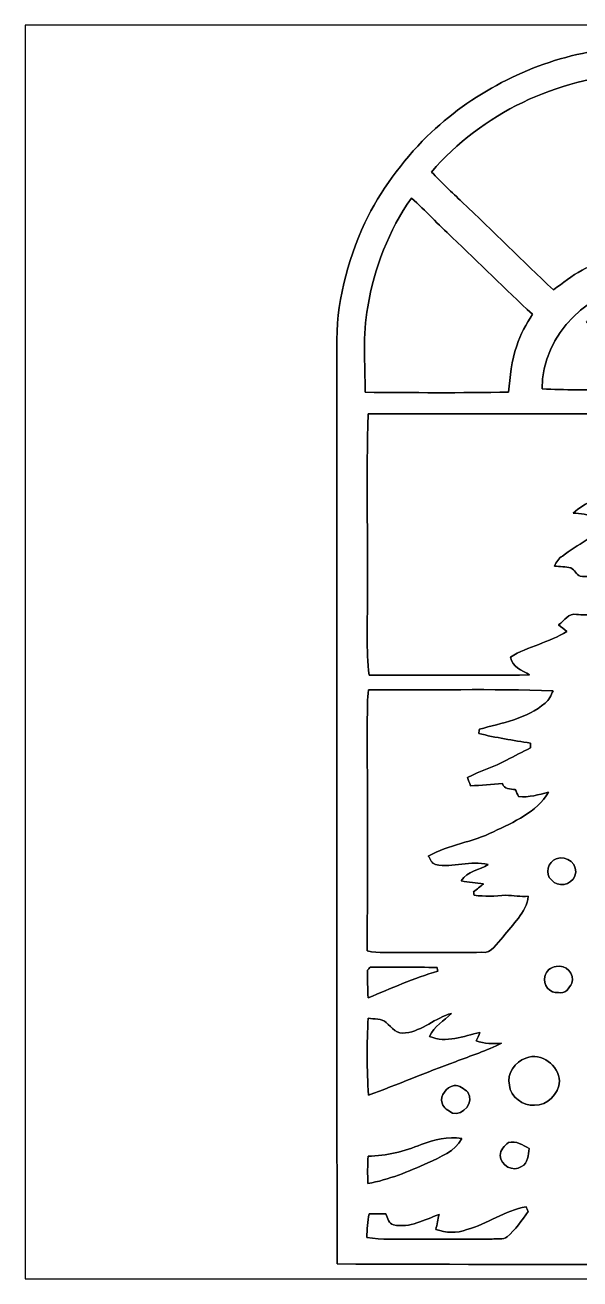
# Model space of a CAD drawing. Header units: centimetres. Extents: x -16.8 to 16.8, y -16.7 to 16.7.
# Drawn here: x -16.77 to -2.02, y -16.67 to 16.67 of the extents above; entities that cross this region are included whole.
import ezdxf

# ---------------------------------------------------------------- set-up
doc = ezdxf.new("R2010")
doc.units = ezdxf.units.CM
doc.header["$MEASUREMENT"] = 0
doc.layers.add('Layer 1', color=7, linetype='Continuous')

msp = doc.modelspace()

# ---------------------------------------------------------------- linework, layer by layer
at = {"layer": 'Layer 1', "color": 7}
for points, knots in [([(-16.77458, 16.66875), (-16.77458, 16.66875), (16.77458, 16.66875), (16.77458, 16.66875), (16.77458, 16.66875), (16.77458, 16.66875), (16.77458, -16.66875), (16.77458, -16.66875), (16.77458, -16.66875), (16.77458, -16.66875), (-16.77458, -16.66875), (-16.77458, -16.66875), (-16.77458, -16.66875), (-16.77458, -16.66875), (-16.77458, 16.66875), (-16.77458, 16.66875), (-16.77458, 16.66875), (-16.77458, 16.66875), (-16.77458, 16.66875), (-16.77458, 16.66875)], [0, 0, 0, 0, 0.16666667, 0.16666667, 0.16666667, 0.16666667, 0.33333333, 0.33333333, 0.33333333, 0.33333333, 0.5, 0.5, 0.5, 0.5, 0.66666667, 0.66666667, 0.66666667, 0.66666667, 1, 1, 1, 1]), ([(-1.80234, 15.94661), (-3.40995, 15.6404), (-4.91137, 14.84171), (-6.09, 13.71036), (-6.09, 13.71036), (-6.75499, 13.03479), (-7.33002, 12.26749), (-7.73959, 11.4106), (-7.73959, 11.4106), (-8.21337, 10.37414), (-8.51076, 9.24207), (-8.48536, 8.09625), (-8.48536, 8.09625), (-8.47549, -0.02611), (-8.49983, -8.14917), (-8.47302, -16.27152), (-8.47302, -16.27152), (-3.16195, -16.29586), (2.14983, -16.2687), (7.46125, -16.28528), (7.46125, -16.28528), (7.70714, -16.28105), (7.95584, -16.2874), (8.19997, -16.24753), (8.19997, -16.24753), (8.20667, -8.12271), (8.19785, 0.00564), (8.20385, 8.13153), (8.20385, 8.13153), (8.21408, 8.7944), (8.11636, 9.45621), (7.94314, 10.09509), (7.94314, 10.09509), (7.4736, 11.87238), (6.33765, 13.44824), (4.8447, 14.51151), (4.8447, 14.51151), (3.67136, 15.36806), (2.26554, 15.88311), (0.82832, 16.06091), (0.82832, 16.06091), (-0.04868, 16.06691), (-0.93804, 16.13253), (-1.80234, 15.94661)], [0, 0, 0, 0, 0.08333333, 0.08333333, 0.08333333, 0.08333333, 0.16666667, 0.16666667, 0.16666667, 0.16666667, 0.25, 0.25, 0.25, 0.25, 0.33333333, 0.33333333, 0.33333333, 0.33333333, 0.41666667, 0.41666667, 0.41666667, 0.41666667, 0.5, 0.5, 0.5, 0.5, 0.58333333, 0.58333333, 0.58333333, 0.58333333, 0.66666667, 0.66666667, 0.66666667, 0.66666667, 0.75, 0.75, 0.75, 0.75, 0.83333333, 0.83333333, 0.83333333, 0.83333333, 1, 1, 1, 1]), ([(-5.96688, 12.76174), (-4.62668, 14.31996), (-2.63208, 15.27246), (-0.58279, 15.37159), (-0.58279, 15.37159), (-0.58879, 13.77703), (-0.56727, 12.18177), (-0.59443, 10.58721), (-0.59443, 10.58721), (-1.06468, 10.49655), (-1.5427, 10.39001), (-1.96286, 10.15012), (-1.96286, 10.15012), (-2.23661, 10.00584), (-2.47615, 9.80899), (-2.72627, 9.62907), (-2.72627, 9.62907), (-3.54083, 10.39883), (-4.34093, 11.18376), (-5.14879, 11.96058), (-5.14879, 11.96058), (-5.43066, 12.21846), (-5.7023, 12.48692), (-5.96688, 12.76174)], [0, 0, 0, 0, 0.14285714, 0.14285714, 0.14285714, 0.14285714, 0.28571429, 0.28571429, 0.28571429, 0.28571429, 0.42857143, 0.42857143, 0.42857143, 0.42857143, 0.57142857, 0.57142857, 0.57142857, 0.57142857, 0.71428571, 0.71428571, 0.71428571, 0.71428571, 1, 1, 1, 1]), ([(-6.50064, 12.06888), (-6.12246, 11.73797), (-5.78908, 11.36015), (-5.41549, 11.02395), (-5.41549, 11.02395), (-4.70006, 10.34838), (-4.00685, 9.64918), (-3.28401, 8.98102), (-3.28401, 8.98102), (-3.44382, 8.71291), (-3.60751, 8.44303), (-3.69993, 8.14282), (-3.69993, 8.14282), (-3.84951, 7.74876), (-3.87103, 7.32261), (-3.91619, 6.90809), (-3.91619, 6.90809), (-5.18795, 6.88834), (-6.46007, 6.89257), (-7.73183, 6.90492), (-7.73183, 6.90492), (-7.73218, 7.66198), (-7.80415, 8.42962), (-7.66304, 9.17892), (-7.66304, 9.17892), (-7.49053, 10.21045), (-7.10318, 11.21128), (-6.50064, 12.06888)], [0, 0, 0, 0, 0.125, 0.125, 0.125, 0.125, 0.25, 0.25, 0.25, 0.25, 0.375, 0.375, 0.375, 0.375, 0.5, 0.5, 0.5, 0.5, 0.625, 0.625, 0.625, 0.625, 0.75, 0.75, 0.75, 0.75, 1, 1, 1, 1]), ([(-3.02683, 6.99664), (-3.03142, 8.44585), (-1.73814, 9.72256), (-0.29916, 9.74654), (-0.29916, 9.74654), (-0.37747, 9.53206), (-0.48401, 9.32956), (-0.58596, 9.12601), (-0.58596, 9.12601), (-0.61948, 9.06956), (-0.64558, 9.00077), (-0.70626, 8.96796), (-0.70626, 8.96796), (-1.07985, 8.87377), (-1.46791, 8.86389), (-1.84432, 8.78522), (-1.84432, 8.78522), (-1.61572, 8.47654), (-1.30563, 8.24477), (-1.03293, 7.97807), (-1.03293, 7.97807), (-1.04951, 7.6394), (-1.13136, 7.3092), (-1.19874, 6.9783), (-1.19874, 6.9783), (-1.80799, 6.96172), (-2.41794, 6.9656), (-3.02683, 6.99664)], [0, 0, 0, 0, 0.125, 0.125, 0.125, 0.125, 0.25, 0.25, 0.25, 0.25, 0.375, 0.375, 0.375, 0.375, 0.5, 0.5, 0.5, 0.5, 0.625, 0.625, 0.625, 0.625, 0.75, 0.75, 0.75, 0.75, 1, 1, 1, 1]), ([(-7.65104, 6.33095), (-5.43101, 6.32954), (-3.21063, 6.34118), (-0.9906, 6.32495), (-0.9906, 6.32495), (-1.05445, 6.26533), (-1.12007, 6.20712), (-1.18463, 6.14821), (-1.18463, 6.14821), (-1.17863, 6.13339), (-1.16628, 6.10376), (-1.16029, 6.0893), (-1.16029, 6.0893), (-1.00224, 6.06143), (-0.85161, 6.00075), (-0.72355, 5.90409), (-0.72355, 5.90409), (-0.92463, 5.77956), (-1.13206, 5.66561), (-1.34938, 5.57248), (-1.34938, 5.57248), (-1.35361, 5.53226), (-1.35749, 5.49204), (-1.36137, 5.45147), (-1.36137, 5.45147), (-1.19133, 5.45465), (-1.01988, 5.45782), (-0.84949, 5.461), (-0.84949, 5.461), (-0.9652, 5.07224), (-1.35749, 4.87327), (-1.68063, 4.67924), (-1.68063, 4.67924), (-1.67887, 4.65032), (-1.67499, 4.59246), (-1.67323, 4.56353), (-1.67323, 4.56353), (-1.49543, 4.52296), (-1.31586, 4.49157), (-1.13453, 4.46864), (-1.13453, 4.46864), (-1.12571, 4.44853), (-1.10808, 4.40831), (-1.09926, 4.3882), (-1.09926, 4.3882), (-1.43933, 4.11339), (-1.87572, 3.98498), (-2.20169, 3.69358), (-2.20169, 3.69358), (-2.0193, 3.67383), (-1.77236, 3.70664), (-1.68804, 3.49603), (-1.68804, 3.49603), (-1.52682, 3.53378), (-1.36454, 3.49814), (-1.23402, 3.39584), (-1.23402, 3.39584), (-1.63513, 3.0921), (-2.07998, 2.85221), (-2.48356, 2.55164), (-2.48356, 2.55164), (-2.58798, 2.49273), (-2.64654, 2.38866), (-2.69875, 2.286), (-2.69875, 2.286), (-2.5527, 2.26871), (-2.40348, 2.27118), (-2.25954, 2.23979), (-2.25954, 2.23979), (-2.16429, 2.17981), (-2.11949, 2.05987), (-2.01366, 2.01295), (-2.01366, 2.01295), (-1.85385, 1.99496), (-1.69404, 2.01083), (-1.53423, 2.02036), (-1.53423, 2.02036), (-1.56951, 1.89865), (-1.61713, 1.77871), (-1.63089, 1.65206), (-1.63089, 1.65206), (-1.62525, 1.45979), (-1.52294, 1.23472), (-1.67464, 1.07527), (-1.67464, 1.07527), (-1.77871, 0.94051), (-1.96427, 0.99236), (-2.11173, 0.99871), (-2.11173, 0.99871), (-2.31599, 1.0474), (-2.43946, 0.82797), (-2.58692, 0.72214), (-2.58692, 0.72214), (-2.51531, 0.66252), (-2.44193, 0.60501), (-2.36961, 0.5461), (-2.36961, 0.5461), (-2.83492, 0.25012), (-3.3976, 0.15663), (-3.86609, -0.13582), (-3.86609, -0.13582), (-3.82305, -0.39793), (-3.56059, -0.49248), (-3.3588, -0.60889), (-3.3588, -0.60889), (-4.78155, -0.62794), (-6.20395, -0.61136), (-7.6267, -0.61877), (-7.6267, -0.61877), (-7.70819, 0.06068), (-7.66445, 0.74648), (-7.67327, 1.42875), (-7.67327, 1.42875), (-7.65845, 3.06282), (-7.70184, 4.69759), (-7.65104, 6.33095)], [0, 0, 0, 0, 0.03333333, 0.03333333, 0.03333333, 0.03333333, 0.06666667, 0.06666667, 0.06666667, 0.06666667, 0.1, 0.1, 0.1, 0.1, 0.13333333, 0.13333333, 0.13333333, 0.13333333, 0.16666667, 0.16666667, 0.16666667, 0.16666667, 0.2, 0.2, 0.2, 0.2, 0.23333333, 0.23333333, 0.23333333, 0.23333333, 0.26666667, 0.26666667, 0.26666667, 0.26666667, 0.3, 0.3, 0.3, 0.3, 0.33333333, 0.33333333, 0.33333333, 0.33333333, 0.36666667, 0.36666667, 0.36666667, 0.36666667, 0.4, 0.4, 0.4, 0.4, 0.43333333, 0.43333333, 0.43333333, 0.43333333, 0.46666667, 0.46666667, 0.46666667, 0.46666667, 0.5, 0.5, 0.5, 0.5, 0.53333333, 0.53333333, 0.53333333, 0.53333333, 0.56666667, 0.56666667, 0.56666667, 0.56666667, 0.6, 0.6, 0.6, 0.6, 0.63333333, 0.63333333, 0.63333333, 0.63333333, 0.66666667, 0.66666667, 0.66666667, 0.66666667, 0.7, 0.7, 0.7, 0.7, 0.73333333, 0.73333333, 0.73333333, 0.73333333, 0.76666667, 0.76666667, 0.76666667, 0.76666667, 0.8, 0.8, 0.8, 0.8, 0.83333333, 0.83333333, 0.83333333, 0.83333333, 0.86666667, 0.86666667, 0.86666667, 0.86666667, 0.9, 0.9, 0.9, 0.9, 0.93333333, 0.93333333, 0.93333333, 0.93333333, 1, 1, 1, 1]), ([(-7.64575, -1.00683), (-6.00957, -1.02059), (-4.37162, -0.97155), (-2.7365, -1.03117), (-2.7365, -1.03117), (-2.78483, -1.15147), (-2.84233, -1.27459), (-2.94499, -1.35855), (-2.94499, -1.35855), (-3.43218, -1.77765), (-4.09222, -1.88948), (-4.693, -2.0507), (-4.693, -2.0507), (-4.69971, -2.0888), (-4.70641, -2.12725), (-4.71276, -2.16606), (-4.71276, -2.16606), (-4.25838, -2.27718), (-3.79695, -2.35232), (-3.33481, -2.42182), (-3.33481, -2.42182), (-3.33516, -2.46521), (-3.33551, -2.5086), (-3.33587, -2.55235), (-3.33587, -2.55235), (-3.55106, -2.65113), (-3.75885, -2.76578), (-3.96946, -2.87408), (-3.96946, -2.87408), (-4.30389, -3.05294), (-4.66831, -3.16583), (-5.00803, -3.33446), (-5.00803, -3.33446), (-4.98369, -3.40819), (-4.95794, -3.48156), (-4.93078, -3.55459), (-4.93078, -3.55459), (-4.64714, -3.55), (-4.36527, -3.5179), (-4.08305, -3.49321), (-4.08305, -3.49321), (-4.04072, -3.66466), (-3.86574, -3.63926), (-3.73874, -3.65689), (-3.73874, -3.65689), (-3.70981, -3.71969), (-3.68018, -3.78248), (-3.65019, -3.84528), (-3.65019, -3.84528), (-3.37855, -3.86997), (-3.11538, -3.79236), (-2.85468, -3.72921), (-2.85468, -3.72921), (-3.17676, -4.26508), (-3.78143, -4.52085), (-4.32118, -4.78049), (-4.32118, -4.78049), (-4.87539, -5.05742), (-5.50898, -5.12339), (-6.0519, -5.42537), (-6.0519, -5.42537), (-6.00287, -5.50792), (-5.96512, -5.62081), (-5.86034, -5.64727), (-5.86034, -5.64727), (-5.39574, -5.7531), (-4.92513, -5.52909), (-4.46088, -5.64938), (-4.46088, -5.64938), (-4.69194, -5.80355), (-5.0232, -5.82648), (-5.1749, -6.08259), (-5.1749, -6.08259), (-4.98122, -6.13022), (-4.7812, -6.1341), (-4.58435, -6.16338), (-4.58435, -6.16338), (-4.67113, -6.2357), (-4.75933, -6.30626), (-4.84752, -6.37716), (-4.84752, -6.37716), (-4.84434, -6.39974), (-4.83764, -6.4449), (-4.83447, -6.46748), (-4.83447, -6.46748), (-4.55436, -6.50522), (-4.27214, -6.49605), (-3.99168, -6.46783), (-3.99168, -6.46783), (-3.79271, -6.47629), (-3.5941, -6.50663), (-3.39408, -6.49534), (-3.39408, -6.49534), (-3.44488, -6.93843), (-3.81423, -7.23794), (-4.06541, -7.5759), (-4.06541, -7.5759), (-4.22769, -7.7403), (-4.35857, -8.02711), (-4.63868, -7.98477), (-4.63868, -7.98477), (-5.34423, -8.00523), (-6.05014, -7.98407), (-6.75569, -7.99324), (-6.75569, -7.99324), (-7.06226, -7.98442), (-7.37341, -8.01053), (-7.67574, -7.94985), (-7.67574, -7.94985), (-7.66939, -5.88186), (-7.67433, -3.81388), (-7.67397, -1.74625), (-7.67397, -1.74625), (-7.6708, -1.49931), (-7.67292, -1.25236), (-7.64575, -1.00683)], [0, 0, 0, 0, 0.03333333, 0.03333333, 0.03333333, 0.03333333, 0.06666667, 0.06666667, 0.06666667, 0.06666667, 0.1, 0.1, 0.1, 0.1, 0.13333333, 0.13333333, 0.13333333, 0.13333333, 0.16666667, 0.16666667, 0.16666667, 0.16666667, 0.2, 0.2, 0.2, 0.2, 0.23333333, 0.23333333, 0.23333333, 0.23333333, 0.26666667, 0.26666667, 0.26666667, 0.26666667, 0.3, 0.3, 0.3, 0.3, 0.33333333, 0.33333333, 0.33333333, 0.33333333, 0.36666667, 0.36666667, 0.36666667, 0.36666667, 0.4, 0.4, 0.4, 0.4, 0.43333333, 0.43333333, 0.43333333, 0.43333333, 0.46666667, 0.46666667, 0.46666667, 0.46666667, 0.5, 0.5, 0.5, 0.5, 0.53333333, 0.53333333, 0.53333333, 0.53333333, 0.56666667, 0.56666667, 0.56666667, 0.56666667, 0.6, 0.6, 0.6, 0.6, 0.63333333, 0.63333333, 0.63333333, 0.63333333, 0.66666667, 0.66666667, 0.66666667, 0.66666667, 0.7, 0.7, 0.7, 0.7, 0.73333333, 0.73333333, 0.73333333, 0.73333333, 0.76666667, 0.76666667, 0.76666667, 0.76666667, 0.8, 0.8, 0.8, 0.8, 0.83333333, 0.83333333, 0.83333333, 0.83333333, 0.86666667, 0.86666667, 0.86666667, 0.86666667, 0.9, 0.9, 0.9, 0.9, 0.93333333, 0.93333333, 0.93333333, 0.93333333, 1, 1, 1, 1]), ([(-2.64971, -5.49875), (-2.37208, -5.37633), (-2.03482, -5.66667), (-2.15618, -5.9563), (-2.15618, -5.9563), (-2.24931, -6.20501), (-2.61408, -6.26392), (-2.78024, -6.06072), (-2.78024, -6.06072), (-2.96086, -5.90691), (-2.86808, -5.56472), (-2.64971, -5.49875)], [0, 0, 0, 0, 0.25, 0.25, 0.25, 0.25, 0.5, 0.5, 0.5, 0.5, 1, 1, 1, 1]), ([(-2.64936, -8.36119), (-2.39854, -8.29169), (-2.14454, -8.56721), (-2.23344, -8.80604), (-2.23344, -8.80604), (-2.30434, -8.9341), (-2.41335, -9.10802), (-2.59362, -9.04981), (-2.59362, -9.04981), (-2.81305, -9.10167), (-3.02507, -8.8332), (-2.95204, -8.62401), (-2.95204, -8.62401), (-2.92523, -8.48007), (-2.78941, -8.37918), (-2.64936, -8.36119)], [0, 0, 0, 0, 0.2, 0.2, 0.2, 0.2, 0.4, 0.4, 0.4, 0.4, 0.6, 0.6, 0.6, 0.6, 1, 1, 1, 1]), ([(-7.59354, -8.38306), (-7.00264, -8.37636), (-6.41138, -8.37283), (-5.82048, -8.38976), (-5.82048, -8.38976), (-5.81519, -8.41304), (-5.80461, -8.45996), (-5.79931, -8.48325), (-5.79931, -8.48325), (-6.43361, -8.67692), (-7.04286, -8.94221), (-7.65422, -9.19621), (-7.65422, -9.19621), (-7.66445, -8.94962), (-7.66974, -8.70338), (-7.67256, -8.45749), (-7.67256, -8.45749), (-7.64611, -8.43245), (-7.62, -8.40775), (-7.59354, -8.38306)], [0, 0, 0, 0, 0.16666667, 0.16666667, 0.16666667, 0.16666667, 0.33333333, 0.33333333, 0.33333333, 0.33333333, 0.5, 0.5, 0.5, 0.5, 0.66666667, 0.66666667, 0.66666667, 0.66666667, 1, 1, 1, 1]), ([(-6.65551, -10.12684), (-6.20466, -10.07674), (-5.86705, -9.72397), (-5.43595, -9.60896), (-5.43595, -9.60896), (-5.63563, -9.80616), (-5.89774, -9.95327), (-6.01627, -10.21927), (-6.01627, -10.21927), (-5.57848, -10.41647), (-5.11422, -10.20763), (-4.67889, -10.11273), (-4.67889, -10.11273), (-4.71064, -10.18999), (-4.74521, -10.26619), (-4.78014, -10.34274), (-4.78014, -10.34274), (-4.56248, -10.41541), (-4.32929, -10.42), (-4.10245, -10.40236), (-4.10245, -10.40236), (-4.49827, -10.59956), (-4.92125, -10.73467), (-5.33224, -10.89554), (-5.33224, -10.89554), (-6.10941, -11.17212), (-6.86611, -11.50303), (-7.64223, -11.78172), (-7.64223, -11.78172), (-7.68385, -11.10015), (-7.69655, -10.414), (-7.64787, -9.73279), (-7.64787, -9.73279), (-7.49406, -9.77441), (-7.2965, -9.73032), (-7.17021, -9.84991), (-7.17021, -9.84991), (-7.02557, -9.97938), (-6.88622, -10.19069), (-6.65551, -10.12684)], [0, 0, 0, 0, 0.09090909, 0.09090909, 0.09090909, 0.09090909, 0.18181818, 0.18181818, 0.18181818, 0.18181818, 0.27272727, 0.27272727, 0.27272727, 0.27272727, 0.36363636, 0.36363636, 0.36363636, 0.36363636, 0.45454545, 0.45454545, 0.45454545, 0.45454545, 0.54545455, 0.54545455, 0.54545455, 0.54545455, 0.63636364, 0.63636364, 0.63636364, 0.63636364, 0.72727273, 0.72727273, 0.72727273, 0.72727273, 0.81818182, 0.81818182, 0.81818182, 0.81818182, 1, 1, 1, 1]), ([(-3.45899, -10.79676), (-3.04236, -10.63378), (-2.58374, -10.99009), (-2.56611, -11.41201), (-2.56611, -11.41201), (-2.58445, -11.74821), (-2.88361, -12.06041), (-3.22898, -12.04842), (-3.22898, -12.04842), (-3.5306, -12.06888), (-3.87033, -11.83781), (-3.89502, -11.51925), (-3.89502, -11.51925), (-3.97051, -11.21198), (-3.74474, -10.89448), (-3.45899, -10.79676)], [0, 0, 0, 0, 0.2, 0.2, 0.2, 0.2, 0.4, 0.4, 0.4, 0.4, 0.6, 0.6, 0.6, 0.6, 1, 1, 1, 1]), ([(-5.36787, -11.52984), (-5.22464, -11.50585), (-5.10505, -11.62367), (-4.99886, -11.70164), (-4.99886, -11.70164), (-4.83023, -11.96904), (-5.11281, -12.33029), (-5.41055, -12.25938), (-5.41055, -12.25938), (-5.51392, -12.19024), (-5.65291, -12.13026), (-5.68501, -11.99832), (-5.68501, -11.99832), (-5.74746, -11.78313), (-5.56966, -11.57323), (-5.36787, -11.52984)], [0, 0, 0, 0, 0.2, 0.2, 0.2, 0.2, 0.4, 0.4, 0.4, 0.4, 0.6, 0.6, 0.6, 0.6, 1, 1, 1, 1]), ([(-6.23817, -13.09441), (-5.8995, -12.96035), (-5.52909, -12.87251), (-5.16396, -12.93283), (-5.16396, -12.93283), (-5.33859, -13.28632), (-5.73334, -13.41967), (-6.06319, -13.58582), (-6.06319, -13.58582), (-6.57789, -13.81407), (-7.10565, -14.03315), (-7.66128, -14.13404), (-7.66128, -14.13404), (-7.66445, -13.88957), (-7.67186, -13.6458), (-7.65316, -13.40273), (-7.65316, -13.40273), (-7.16386, -13.40591), (-6.68937, -13.27185), (-6.23817, -13.09441)], [0, 0, 0, 0, 0.16666667, 0.16666667, 0.16666667, 0.16666667, 0.33333333, 0.33333333, 0.33333333, 0.33333333, 0.5, 0.5, 0.5, 0.5, 0.66666667, 0.66666667, 0.66666667, 0.66666667, 1, 1, 1, 1]), ([(-3.92113, -13.04114), (-3.71934, -12.99669), (-3.5366, -13.10076), (-3.37326, -13.20306), (-3.37326, -13.20306), (-3.39302, -13.36992), (-3.39937, -13.58971), (-3.57011, -13.68213), (-3.57011, -13.68213), (-3.79765, -13.83594), (-4.1275, -13.65603), (-4.14373, -13.38756), (-4.14373, -13.38756), (-4.13526, -13.24398), (-4.02696, -13.12792), (-3.92113, -13.04114)], [0, 0, 0, 0, 0.2, 0.2, 0.2, 0.2, 0.4, 0.4, 0.4, 0.4, 0.6, 0.6, 0.6, 0.6, 1, 1, 1, 1]), ([(-5.02885, -15.35818), (-4.48416, -15.20366), (-4.01144, -14.85194), (-3.45087, -14.74999), (-3.45087, -14.74999), (-3.43394, -14.79162), (-3.41701, -14.83395), (-3.39972, -14.87664), (-3.39972, -14.87664), (-3.55988, -15.12111), (-3.73839, -15.35642), (-3.95923, -15.54939), (-3.95923, -15.54939), (-4.06471, -15.6464), (-4.23192, -15.5762), (-4.35539, -15.61077), (-4.35539, -15.61077), (-5.06166, -15.61853), (-5.76756, -15.60512), (-6.47347, -15.61289), (-6.47347, -15.61289), (-6.87811, -15.60654), (-7.28663, -15.62947), (-7.68809, -15.56844), (-7.68809, -15.56844), (-7.67539, -15.35642), (-7.67574, -15.14334), (-7.62423, -14.93661), (-7.62423, -14.93661), (-7.47642, -14.93767), (-7.32825, -14.93943), (-7.17973, -14.9419), (-7.17973, -14.9419), (-7.13281, -15.0495), (-7.11412, -15.20613), (-6.97371, -15.23118), (-6.97371, -15.23118), (-6.5465, -15.32149), (-6.15633, -15.0943), (-5.76686, -14.95813), (-5.76686, -14.95813), (-5.79367, -15.09007), (-5.82436, -15.21883), (-5.85011, -15.35183), (-5.85011, -15.35183), (-5.58624, -15.44073), (-5.29202, -15.46825), (-5.02885, -15.35818)], [0, 0, 0, 0, 0.07692308, 0.07692308, 0.07692308, 0.07692308, 0.15384615, 0.15384615, 0.15384615, 0.15384615, 0.23076923, 0.23076923, 0.23076923, 0.23076923, 0.30769231, 0.30769231, 0.30769231, 0.30769231, 0.38461538, 0.38461538, 0.38461538, 0.38461538, 0.46153846, 0.46153846, 0.46153846, 0.46153846, 0.53846154, 0.53846154, 0.53846154, 0.53846154, 0.61538462, 0.61538462, 0.61538462, 0.61538462, 0.69230769, 0.69230769, 0.69230769, 0.69230769, 0.76923077, 0.76923077, 0.76923077, 0.76923077, 0.84615385, 0.84615385, 0.84615385, 0.84615385, 1, 1, 1, 1])]:
    msp.add_open_spline(points, degree=3, knots=knots, dxfattribs=at)
at = {"layer": 'Layer 1', "color": 250}
for points, knots in [([(-1.80234, 15.94661), (-0.93804, 16.13253), (-0.04868, 16.06691), (0.82832, 16.06091), (0.82832, 16.06091), (2.26554, 15.88311), (3.67136, 15.36806), (4.8447, 14.51151), (4.8447, 14.51151), (6.33765, 13.44824), (7.4736, 11.87238), (7.94314, 10.09509), (7.94314, 10.09509), (8.11636, 9.45621), (8.21408, 8.7944), (8.20385, 8.13153), (8.20385, 8.13153), (8.19785, 0.00564), (8.20667, -8.12271), (8.19997, -16.24753), (8.19997, -16.24753), (7.95584, -16.2874), (7.70714, -16.28105), (7.46125, -16.28528), (7.46125, -16.28528), (2.14983, -16.2687), (-3.16195, -16.29586), (-8.47302, -16.27152), (-8.47302, -16.27152), (-8.49983, -8.14917), (-8.47549, -0.02611), (-8.48536, 8.09625), (-8.48536, 8.09625), (-8.51076, 9.24207), (-8.21337, 10.37414), (-7.73959, 11.4106), (-7.73959, 11.4106), (-7.33002, 12.26749), (-6.75499, 13.03479), (-6.09, 13.71036), (-6.09, 13.71036), (-4.91137, 14.84171), (-3.40995, 15.6404), (-1.80234, 15.94661), (-1.80234, 15.94661), (-1.80234, 15.94661), (-1.80234, 15.94661), (-1.80234, 15.94661)], [0, 0, 0, 0, 0.07692308, 0.07692308, 0.07692308, 0.07692308, 0.15384615, 0.15384615, 0.15384615, 0.15384615, 0.23076923, 0.23076923, 0.23076923, 0.23076923, 0.30769231, 0.30769231, 0.30769231, 0.30769231, 0.38461538, 0.38461538, 0.38461538, 0.38461538, 0.46153846, 0.46153846, 0.46153846, 0.46153846, 0.53846154, 0.53846154, 0.53846154, 0.53846154, 0.61538462, 0.61538462, 0.61538462, 0.61538462, 0.69230769, 0.69230769, 0.69230769, 0.69230769, 0.76923077, 0.76923077, 0.76923077, 0.76923077, 0.84615385, 0.84615385, 0.84615385, 0.84615385, 1, 1, 1, 1]), ([(-5.96688, 12.76174), (-5.7023, 12.48692), (-5.43066, 12.21846), (-5.14879, 11.96058), (-5.14879, 11.96058), (-4.34093, 11.18376), (-3.54083, 10.39883), (-2.72627, 9.62907), (-2.72627, 9.62907), (-2.47615, 9.80899), (-2.23661, 10.00584), (-1.96286, 10.15012), (-1.96286, 10.15012), (-1.5427, 10.39001), (-1.06468, 10.49655), (-0.59443, 10.58721), (-0.59443, 10.58721), (-0.56727, 12.18177), (-0.58879, 13.77703), (-0.58279, 15.37159), (-0.58279, 15.37159), (-2.63208, 15.27246), (-4.62668, 14.31996), (-5.96688, 12.76174), (-5.96688, 12.76174), (-5.96688, 12.76174), (-5.96688, 12.76174), (-5.96688, 12.76174)], [0, 0, 0, 0, 0.125, 0.125, 0.125, 0.125, 0.25, 0.25, 0.25, 0.25, 0.375, 0.375, 0.375, 0.375, 0.5, 0.5, 0.5, 0.5, 0.625, 0.625, 0.625, 0.625, 0.75, 0.75, 0.75, 0.75, 1, 1, 1, 1]), ([(-6.50064, 12.06888), (-7.10318, 11.21128), (-7.49053, 10.21045), (-7.66304, 9.17892), (-7.66304, 9.17892), (-7.80415, 8.42962), (-7.73218, 7.66198), (-7.73183, 6.90492), (-7.73183, 6.90492), (-6.46007, 6.89257), (-5.18795, 6.88834), (-3.91619, 6.90809), (-3.91619, 6.90809), (-3.87103, 7.32261), (-3.84951, 7.74876), (-3.69993, 8.14282), (-3.69993, 8.14282), (-3.60751, 8.44303), (-3.44382, 8.71291), (-3.28401, 8.98102), (-3.28401, 8.98102), (-4.00685, 9.64918), (-4.70006, 10.34838), (-5.41549, 11.02395), (-5.41549, 11.02395), (-5.78908, 11.36015), (-6.12246, 11.73797), (-6.50064, 12.06888), (-6.50064, 12.06888), (-6.50064, 12.06888), (-6.50064, 12.06888), (-6.50064, 12.06888)], [0, 0, 0, 0, 0.11111111, 0.11111111, 0.11111111, 0.11111111, 0.22222222, 0.22222222, 0.22222222, 0.22222222, 0.33333333, 0.33333333, 0.33333333, 0.33333333, 0.44444444, 0.44444444, 0.44444444, 0.44444444, 0.55555556, 0.55555556, 0.55555556, 0.55555556, 0.66666667, 0.66666667, 0.66666667, 0.66666667, 0.77777778, 0.77777778, 0.77777778, 0.77777778, 1, 1, 1, 1]), ([(-3.02683, 6.99664), (-2.41794, 6.9656), (-1.80799, 6.96172), (-1.19874, 6.9783), (-1.19874, 6.9783), (-1.13136, 7.3092), (-1.04951, 7.6394), (-1.03293, 7.97807), (-1.03293, 7.97807), (-1.30563, 8.24477), (-1.61572, 8.47654), (-1.84432, 8.78522), (-1.84432, 8.78522), (-1.46791, 8.86389), (-1.07985, 8.87377), (-0.70626, 8.96796), (-0.70626, 8.96796), (-0.64558, 9.00077), (-0.61948, 9.06956), (-0.58596, 9.12601), (-0.58596, 9.12601), (-0.48401, 9.32956), (-0.37747, 9.53206), (-0.29916, 9.74654), (-0.29916, 9.74654), (-1.73814, 9.72256), (-3.03142, 8.44585), (-3.02683, 6.99664), (-3.02683, 6.99664), (-3.02683, 6.99664), (-3.02683, 6.99664), (-3.02683, 6.99664)], [0, 0, 0, 0, 0.11111111, 0.11111111, 0.11111111, 0.11111111, 0.22222222, 0.22222222, 0.22222222, 0.22222222, 0.33333333, 0.33333333, 0.33333333, 0.33333333, 0.44444444, 0.44444444, 0.44444444, 0.44444444, 0.55555556, 0.55555556, 0.55555556, 0.55555556, 0.66666667, 0.66666667, 0.66666667, 0.66666667, 0.77777778, 0.77777778, 0.77777778, 0.77777778, 1, 1, 1, 1]), ([(-7.65104, 6.33095), (-7.70184, 4.69759), (-7.65845, 3.06282), (-7.67327, 1.42875), (-7.67327, 1.42875), (-7.66445, 0.74648), (-7.70819, 0.06068), (-7.6267, -0.61877), (-7.6267, -0.61877), (-6.20395, -0.61136), (-4.78155, -0.62794), (-3.3588, -0.60889), (-3.3588, -0.60889), (-3.56059, -0.49248), (-3.82305, -0.39793), (-3.86609, -0.13582), (-3.86609, -0.13582), (-3.3976, 0.15663), (-2.83492, 0.25012), (-2.36961, 0.5461), (-2.36961, 0.5461), (-2.44193, 0.60501), (-2.51531, 0.66252), (-2.58692, 0.72214), (-2.58692, 0.72214), (-2.43946, 0.82797), (-2.31599, 1.0474), (-2.11173, 0.99871), (-2.11173, 0.99871), (-1.96427, 0.99236), (-1.77871, 0.94051), (-1.67464, 1.07527), (-1.67464, 1.07527), (-1.52294, 1.23472), (-1.62525, 1.45979), (-1.63089, 1.65206), (-1.63089, 1.65206), (-1.61713, 1.77871), (-1.56951, 1.89865), (-1.53423, 2.02036), (-1.53423, 2.02036), (-1.69404, 2.01083), (-1.85385, 1.99496), (-2.01366, 2.01295), (-2.01366, 2.01295), (-2.11949, 2.05987), (-2.16429, 2.17981), (-2.25954, 2.23979), (-2.25954, 2.23979), (-2.40348, 2.27118), (-2.5527, 2.26871), (-2.69875, 2.286), (-2.69875, 2.286), (-2.64654, 2.38866), (-2.58798, 2.49273), (-2.48356, 2.55164), (-2.48356, 2.55164), (-2.07998, 2.85221), (-1.63513, 3.0921), (-1.23402, 3.39584), (-1.23402, 3.39584), (-1.36454, 3.49814), (-1.52682, 3.53378), (-1.68804, 3.49603), (-1.68804, 3.49603), (-1.77236, 3.70664), (-2.0193, 3.67383), (-2.20169, 3.69358), (-2.20169, 3.69358), (-1.87572, 3.98498), (-1.43933, 4.11339), (-1.09926, 4.3882), (-1.09926, 4.3882), (-1.10808, 4.40831), (-1.12571, 4.44853), (-1.13453, 4.46864), (-1.13453, 4.46864), (-1.31586, 4.49157), (-1.49543, 4.52296), (-1.67323, 4.56353), (-1.67323, 4.56353), (-1.67499, 4.59246), (-1.67887, 4.65032), (-1.68063, 4.67924), (-1.68063, 4.67924), (-1.35749, 4.87327), (-0.9652, 5.07224), (-0.84949, 5.461), (-0.84949, 5.461), (-1.01988, 5.45782), (-1.19133, 5.45465), (-1.36137, 5.45147), (-1.36137, 5.45147), (-1.35749, 5.49204), (-1.35361, 5.53226), (-1.34938, 5.57248), (-1.34938, 5.57248), (-1.13206, 5.66561), (-0.92463, 5.77956), (-0.72355, 5.90409), (-0.72355, 5.90409), (-0.85161, 6.00075), (-1.00224, 6.06143), (-1.16029, 6.0893), (-1.16029, 6.0893), (-1.16628, 6.10376), (-1.17863, 6.13339), (-1.18463, 6.14821), (-1.18463, 6.14821), (-1.12007, 6.20712), (-1.05445, 6.26533), (-0.9906, 6.32495), (-0.9906, 6.32495), (-3.21063, 6.34118), (-5.43101, 6.32954), (-7.65104, 6.33095), (-7.65104, 6.33095), (-7.65104, 6.33095), (-7.65104, 6.33095), (-7.65104, 6.33095)], [0, 0, 0, 0, 0.03225806, 0.03225806, 0.03225806, 0.03225806, 0.06451613, 0.06451613, 0.06451613, 0.06451613, 0.09677419, 0.09677419, 0.09677419, 0.09677419, 0.12903226, 0.12903226, 0.12903226, 0.12903226, 0.16129032, 0.16129032, 0.16129032, 0.16129032, 0.19354839, 0.19354839, 0.19354839, 0.19354839, 0.22580645, 0.22580645, 0.22580645, 0.22580645, 0.25806452, 0.25806452, 0.25806452, 0.25806452, 0.29032258, 0.29032258, 0.29032258, 0.29032258, 0.32258065, 0.32258065, 0.32258065, 0.32258065, 0.35483871, 0.35483871, 0.35483871, 0.35483871, 0.38709677, 0.38709677, 0.38709677, 0.38709677, 0.41935484, 0.41935484, 0.41935484, 0.41935484, 0.4516129, 0.4516129, 0.4516129, 0.4516129, 0.48387097, 0.48387097, 0.48387097, 0.48387097, 0.51612903, 0.51612903, 0.51612903, 0.51612903, 0.5483871, 0.5483871, 0.5483871, 0.5483871, 0.58064516, 0.58064516, 0.58064516, 0.58064516, 0.61290323, 0.61290323, 0.61290323, 0.61290323, 0.64516129, 0.64516129, 0.64516129, 0.64516129, 0.67741935, 0.67741935, 0.67741935, 0.67741935, 0.70967742, 0.70967742, 0.70967742, 0.70967742, 0.74193548, 0.74193548, 0.74193548, 0.74193548, 0.77419355, 0.77419355, 0.77419355, 0.77419355, 0.80645161, 0.80645161, 0.80645161, 0.80645161, 0.83870968, 0.83870968, 0.83870968, 0.83870968, 0.87096774, 0.87096774, 0.87096774, 0.87096774, 0.90322581, 0.90322581, 0.90322581, 0.90322581, 0.93548387, 0.93548387, 0.93548387, 0.93548387, 1, 1, 1, 1]), ([(-7.64575, -1.00683), (-7.67292, -1.25236), (-7.6708, -1.49931), (-7.67397, -1.74625), (-7.67397, -1.74625), (-7.67433, -3.81388), (-7.66939, -5.88186), (-7.67574, -7.94985), (-7.67574, -7.94985), (-7.37341, -8.01053), (-7.06226, -7.98442), (-6.75569, -7.99324), (-6.75569, -7.99324), (-6.05014, -7.98407), (-5.34423, -8.00523), (-4.63868, -7.98477), (-4.63868, -7.98477), (-4.35857, -8.02711), (-4.22769, -7.7403), (-4.06541, -7.5759), (-4.06541, -7.5759), (-3.81423, -7.23794), (-3.44488, -6.93843), (-3.39408, -6.49534), (-3.39408, -6.49534), (-3.5941, -6.50663), (-3.79271, -6.47629), (-3.99168, -6.46783), (-3.99168, -6.46783), (-4.27214, -6.49605), (-4.55436, -6.50522), (-4.83447, -6.46748), (-4.83447, -6.46748), (-4.83764, -6.4449), (-4.84434, -6.39974), (-4.84752, -6.37716), (-4.84752, -6.37716), (-4.75933, -6.30626), (-4.67113, -6.2357), (-4.58435, -6.16338), (-4.58435, -6.16338), (-4.7812, -6.1341), (-4.98122, -6.13022), (-5.1749, -6.08259), (-5.1749, -6.08259), (-5.0232, -5.82648), (-4.69194, -5.80355), (-4.46088, -5.64938), (-4.46088, -5.64938), (-4.92513, -5.52909), (-5.39574, -5.7531), (-5.86034, -5.64727), (-5.86034, -5.64727), (-5.96512, -5.62081), (-6.00287, -5.50792), (-6.0519, -5.42537), (-6.0519, -5.42537), (-5.50898, -5.12339), (-4.87539, -5.05742), (-4.32118, -4.78049), (-4.32118, -4.78049), (-3.78143, -4.52085), (-3.17676, -4.26508), (-2.85468, -3.72921), (-2.85468, -3.72921), (-3.11538, -3.79236), (-3.37855, -3.86997), (-3.65019, -3.84528), (-3.65019, -3.84528), (-3.68018, -3.78248), (-3.70981, -3.71969), (-3.73874, -3.65689), (-3.73874, -3.65689), (-3.86574, -3.63926), (-4.04072, -3.66466), (-4.08305, -3.49321), (-4.08305, -3.49321), (-4.36527, -3.5179), (-4.64714, -3.55), (-4.93078, -3.55459), (-4.93078, -3.55459), (-4.95794, -3.48156), (-4.98369, -3.40819), (-5.00803, -3.33446), (-5.00803, -3.33446), (-4.66831, -3.16583), (-4.30389, -3.05294), (-3.96946, -2.87408), (-3.96946, -2.87408), (-3.75885, -2.76578), (-3.55106, -2.65113), (-3.33587, -2.55235), (-3.33587, -2.55235), (-3.33551, -2.5086), (-3.33516, -2.46521), (-3.33481, -2.42182), (-3.33481, -2.42182), (-3.79695, -2.35232), (-4.25838, -2.27718), (-4.71276, -2.16606), (-4.71276, -2.16606), (-4.70641, -2.12725), (-4.69971, -2.0888), (-4.693, -2.0507), (-4.693, -2.0507), (-4.09222, -1.88948), (-3.43218, -1.77765), (-2.94499, -1.35855), (-2.94499, -1.35855), (-2.84233, -1.27459), (-2.78483, -1.15147), (-2.7365, -1.03117), (-2.7365, -1.03117), (-4.37162, -0.97155), (-6.00957, -1.02059), (-7.64575, -1.00683), (-7.64575, -1.00683), (-7.64575, -1.00683), (-7.64575, -1.00683), (-7.64575, -1.00683)], [0, 0, 0, 0, 0.03225806, 0.03225806, 0.03225806, 0.03225806, 0.06451613, 0.06451613, 0.06451613, 0.06451613, 0.09677419, 0.09677419, 0.09677419, 0.09677419, 0.12903226, 0.12903226, 0.12903226, 0.12903226, 0.16129032, 0.16129032, 0.16129032, 0.16129032, 0.19354839, 0.19354839, 0.19354839, 0.19354839, 0.22580645, 0.22580645, 0.22580645, 0.22580645, 0.25806452, 0.25806452, 0.25806452, 0.25806452, 0.29032258, 0.29032258, 0.29032258, 0.29032258, 0.32258065, 0.32258065, 0.32258065, 0.32258065, 0.35483871, 0.35483871, 0.35483871, 0.35483871, 0.38709677, 0.38709677, 0.38709677, 0.38709677, 0.41935484, 0.41935484, 0.41935484, 0.41935484, 0.4516129, 0.4516129, 0.4516129, 0.4516129, 0.48387097, 0.48387097, 0.48387097, 0.48387097, 0.51612903, 0.51612903, 0.51612903, 0.51612903, 0.5483871, 0.5483871, 0.5483871, 0.5483871, 0.58064516, 0.58064516, 0.58064516, 0.58064516, 0.61290323, 0.61290323, 0.61290323, 0.61290323, 0.64516129, 0.64516129, 0.64516129, 0.64516129, 0.67741935, 0.67741935, 0.67741935, 0.67741935, 0.70967742, 0.70967742, 0.70967742, 0.70967742, 0.74193548, 0.74193548, 0.74193548, 0.74193548, 0.77419355, 0.77419355, 0.77419355, 0.77419355, 0.80645161, 0.80645161, 0.80645161, 0.80645161, 0.83870968, 0.83870968, 0.83870968, 0.83870968, 0.87096774, 0.87096774, 0.87096774, 0.87096774, 0.90322581, 0.90322581, 0.90322581, 0.90322581, 0.93548387, 0.93548387, 0.93548387, 0.93548387, 1, 1, 1, 1]), ([(-2.64971, -5.49875), (-2.86808, -5.56472), (-2.96086, -5.90691), (-2.78024, -6.06072), (-2.78024, -6.06072), (-2.61408, -6.26392), (-2.24931, -6.20501), (-2.15618, -5.9563), (-2.15618, -5.9563), (-2.03482, -5.66667), (-2.37208, -5.37633), (-2.64971, -5.49875), (-2.64971, -5.49875), (-2.64971, -5.49875), (-2.64971, -5.49875), (-2.64971, -5.49875)], [0, 0, 0, 0, 0.2, 0.2, 0.2, 0.2, 0.4, 0.4, 0.4, 0.4, 0.6, 0.6, 0.6, 0.6, 1, 1, 1, 1]), ([(-2.64936, -8.36119), (-2.78941, -8.37918), (-2.92523, -8.48007), (-2.95204, -8.62401), (-2.95204, -8.62401), (-3.02507, -8.8332), (-2.81305, -9.10167), (-2.59362, -9.04981), (-2.59362, -9.04981), (-2.41335, -9.10802), (-2.30434, -8.9341), (-2.23344, -8.80604), (-2.23344, -8.80604), (-2.14454, -8.56721), (-2.39854, -8.29169), (-2.64936, -8.36119), (-2.64936, -8.36119), (-2.64936, -8.36119), (-2.64936, -8.36119), (-2.64936, -8.36119)], [0, 0, 0, 0, 0.16666667, 0.16666667, 0.16666667, 0.16666667, 0.33333333, 0.33333333, 0.33333333, 0.33333333, 0.5, 0.5, 0.5, 0.5, 0.66666667, 0.66666667, 0.66666667, 0.66666667, 1, 1, 1, 1]), ([(-7.59354, -8.38306), (-7.62, -8.40775), (-7.64611, -8.43245), (-7.67256, -8.45749), (-7.67256, -8.45749), (-7.66974, -8.70338), (-7.66445, -8.94962), (-7.65422, -9.19621), (-7.65422, -9.19621), (-7.04286, -8.94221), (-6.43361, -8.67692), (-5.79931, -8.48325), (-5.79931, -8.48325), (-5.80461, -8.45996), (-5.81519, -8.41304), (-5.82048, -8.38976), (-5.82048, -8.38976), (-6.41138, -8.37283), (-7.00264, -8.37636), (-7.59354, -8.38306), (-7.59354, -8.38306), (-7.59354, -8.38306), (-7.59354, -8.38306), (-7.59354, -8.38306)], [0, 0, 0, 0, 0.14285714, 0.14285714, 0.14285714, 0.14285714, 0.28571429, 0.28571429, 0.28571429, 0.28571429, 0.42857143, 0.42857143, 0.42857143, 0.42857143, 0.57142857, 0.57142857, 0.57142857, 0.57142857, 0.71428571, 0.71428571, 0.71428571, 0.71428571, 1, 1, 1, 1]), ([(-6.65551, -10.12684), (-6.88622, -10.19069), (-7.02557, -9.97938), (-7.17021, -9.84991), (-7.17021, -9.84991), (-7.2965, -9.73032), (-7.49406, -9.77441), (-7.64787, -9.73279), (-7.64787, -9.73279), (-7.69655, -10.414), (-7.68385, -11.10015), (-7.64223, -11.78172), (-7.64223, -11.78172), (-6.86611, -11.50303), (-6.10941, -11.17212), (-5.33224, -10.89554), (-5.33224, -10.89554), (-4.92125, -10.73467), (-4.49827, -10.59956), (-4.10245, -10.40236), (-4.10245, -10.40236), (-4.32929, -10.42), (-4.56248, -10.41541), (-4.78014, -10.34274), (-4.78014, -10.34274), (-4.74521, -10.26619), (-4.71064, -10.18999), (-4.67889, -10.11273), (-4.67889, -10.11273), (-5.11422, -10.20763), (-5.57848, -10.41647), (-6.01627, -10.21927), (-6.01627, -10.21927), (-5.89774, -9.95327), (-5.63563, -9.80616), (-5.43595, -9.60896), (-5.43595, -9.60896), (-5.86705, -9.72397), (-6.20466, -10.07674), (-6.65551, -10.12684), (-6.65551, -10.12684), (-6.65551, -10.12684), (-6.65551, -10.12684), (-6.65551, -10.12684)], [0, 0, 0, 0, 0.08333333, 0.08333333, 0.08333333, 0.08333333, 0.16666667, 0.16666667, 0.16666667, 0.16666667, 0.25, 0.25, 0.25, 0.25, 0.33333333, 0.33333333, 0.33333333, 0.33333333, 0.41666667, 0.41666667, 0.41666667, 0.41666667, 0.5, 0.5, 0.5, 0.5, 0.58333333, 0.58333333, 0.58333333, 0.58333333, 0.66666667, 0.66666667, 0.66666667, 0.66666667, 0.75, 0.75, 0.75, 0.75, 0.83333333, 0.83333333, 0.83333333, 0.83333333, 1, 1, 1, 1]), ([(-3.45899, -10.79676), (-3.74474, -10.89448), (-3.97051, -11.21198), (-3.89502, -11.51925), (-3.89502, -11.51925), (-3.87033, -11.83781), (-3.5306, -12.06888), (-3.22898, -12.04842), (-3.22898, -12.04842), (-2.88361, -12.06041), (-2.58445, -11.74821), (-2.56611, -11.41201), (-2.56611, -11.41201), (-2.58374, -10.99009), (-3.04236, -10.63378), (-3.45899, -10.79676), (-3.45899, -10.79676), (-3.45899, -10.79676), (-3.45899, -10.79676), (-3.45899, -10.79676)], [0, 0, 0, 0, 0.16666667, 0.16666667, 0.16666667, 0.16666667, 0.33333333, 0.33333333, 0.33333333, 0.33333333, 0.5, 0.5, 0.5, 0.5, 0.66666667, 0.66666667, 0.66666667, 0.66666667, 1, 1, 1, 1]), ([(-5.36787, -11.52984), (-5.56966, -11.57323), (-5.74746, -11.78313), (-5.68501, -11.99832), (-5.68501, -11.99832), (-5.65291, -12.13026), (-5.51392, -12.19024), (-5.41055, -12.25938), (-5.41055, -12.25938), (-5.11281, -12.33029), (-4.83023, -11.96904), (-4.99886, -11.70164), (-4.99886, -11.70164), (-5.10505, -11.62367), (-5.22464, -11.50585), (-5.36787, -11.52984), (-5.36787, -11.52984), (-5.36787, -11.52984), (-5.36787, -11.52984), (-5.36787, -11.52984)], [0, 0, 0, 0, 0.16666667, 0.16666667, 0.16666667, 0.16666667, 0.33333333, 0.33333333, 0.33333333, 0.33333333, 0.5, 0.5, 0.5, 0.5, 0.66666667, 0.66666667, 0.66666667, 0.66666667, 1, 1, 1, 1]), ([(-6.23817, -13.09441), (-6.68937, -13.27185), (-7.16386, -13.40591), (-7.65316, -13.40273), (-7.65316, -13.40273), (-7.67186, -13.6458), (-7.66445, -13.88957), (-7.66128, -14.13404), (-7.66128, -14.13404), (-7.10565, -14.03315), (-6.57789, -13.81407), (-6.06319, -13.58582), (-6.06319, -13.58582), (-5.73334, -13.41967), (-5.33859, -13.28632), (-5.16396, -12.93283), (-5.16396, -12.93283), (-5.52909, -12.87251), (-5.8995, -12.96035), (-6.23817, -13.09441), (-6.23817, -13.09441), (-6.23817, -13.09441), (-6.23817, -13.09441), (-6.23817, -13.09441)], [0, 0, 0, 0, 0.14285714, 0.14285714, 0.14285714, 0.14285714, 0.28571429, 0.28571429, 0.28571429, 0.28571429, 0.42857143, 0.42857143, 0.42857143, 0.42857143, 0.57142857, 0.57142857, 0.57142857, 0.57142857, 0.71428571, 0.71428571, 0.71428571, 0.71428571, 1, 1, 1, 1]), ([(-3.92113, -13.04114), (-4.02696, -13.12792), (-4.13526, -13.24398), (-4.14373, -13.38756), (-4.14373, -13.38756), (-4.1275, -13.65603), (-3.79765, -13.83594), (-3.57011, -13.68213), (-3.57011, -13.68213), (-3.39937, -13.58971), (-3.39302, -13.36992), (-3.37326, -13.20306), (-3.37326, -13.20306), (-3.5366, -13.10076), (-3.71934, -12.99669), (-3.92113, -13.04114), (-3.92113, -13.04114), (-3.92113, -13.04114), (-3.92113, -13.04114), (-3.92113, -13.04114)], [0, 0, 0, 0, 0.16666667, 0.16666667, 0.16666667, 0.16666667, 0.33333333, 0.33333333, 0.33333333, 0.33333333, 0.5, 0.5, 0.5, 0.5, 0.66666667, 0.66666667, 0.66666667, 0.66666667, 1, 1, 1, 1]), ([(-5.02885, -15.35818), (-5.29202, -15.46825), (-5.58624, -15.44073), (-5.85011, -15.35183), (-5.85011, -15.35183), (-5.82436, -15.21883), (-5.79367, -15.09007), (-5.76686, -14.95813), (-5.76686, -14.95813), (-6.15633, -15.0943), (-6.5465, -15.32149), (-6.97371, -15.23118), (-6.97371, -15.23118), (-7.11412, -15.20613), (-7.13281, -15.0495), (-7.17973, -14.9419), (-7.17973, -14.9419), (-7.32825, -14.93943), (-7.47642, -14.93767), (-7.62423, -14.93661), (-7.62423, -14.93661), (-7.67574, -15.14334), (-7.67539, -15.35642), (-7.68809, -15.56844), (-7.68809, -15.56844), (-7.28663, -15.62947), (-6.87811, -15.60654), (-6.47347, -15.61289), (-6.47347, -15.61289), (-5.76756, -15.60512), (-5.06166, -15.61853), (-4.35539, -15.61077), (-4.35539, -15.61077), (-4.23192, -15.5762), (-4.06471, -15.6464), (-3.95923, -15.54939), (-3.95923, -15.54939), (-3.73839, -15.35642), (-3.55988, -15.12111), (-3.39972, -14.87664), (-3.39972, -14.87664), (-3.41701, -14.83395), (-3.43394, -14.79162), (-3.45087, -14.74999), (-3.45087, -14.74999), (-4.01144, -14.85194), (-4.48416, -15.20366), (-5.02885, -15.35818)], [0, 0, 0, 0, 0.07692308, 0.07692308, 0.07692308, 0.07692308, 0.15384615, 0.15384615, 0.15384615, 0.15384615, 0.23076923, 0.23076923, 0.23076923, 0.23076923, 0.30769231, 0.30769231, 0.30769231, 0.30769231, 0.38461538, 0.38461538, 0.38461538, 0.38461538, 0.46153846, 0.46153846, 0.46153846, 0.46153846, 0.53846154, 0.53846154, 0.53846154, 0.53846154, 0.61538462, 0.61538462, 0.61538462, 0.61538462, 0.69230769, 0.69230769, 0.69230769, 0.69230769, 0.76923077, 0.76923077, 0.76923077, 0.76923077, 0.84615385, 0.84615385, 0.84615385, 0.84615385, 1, 1, 1, 1])]:
    msp.add_open_spline(points, degree=3, knots=knots, dxfattribs=at)

doc.saveas('drawing.dxf')
